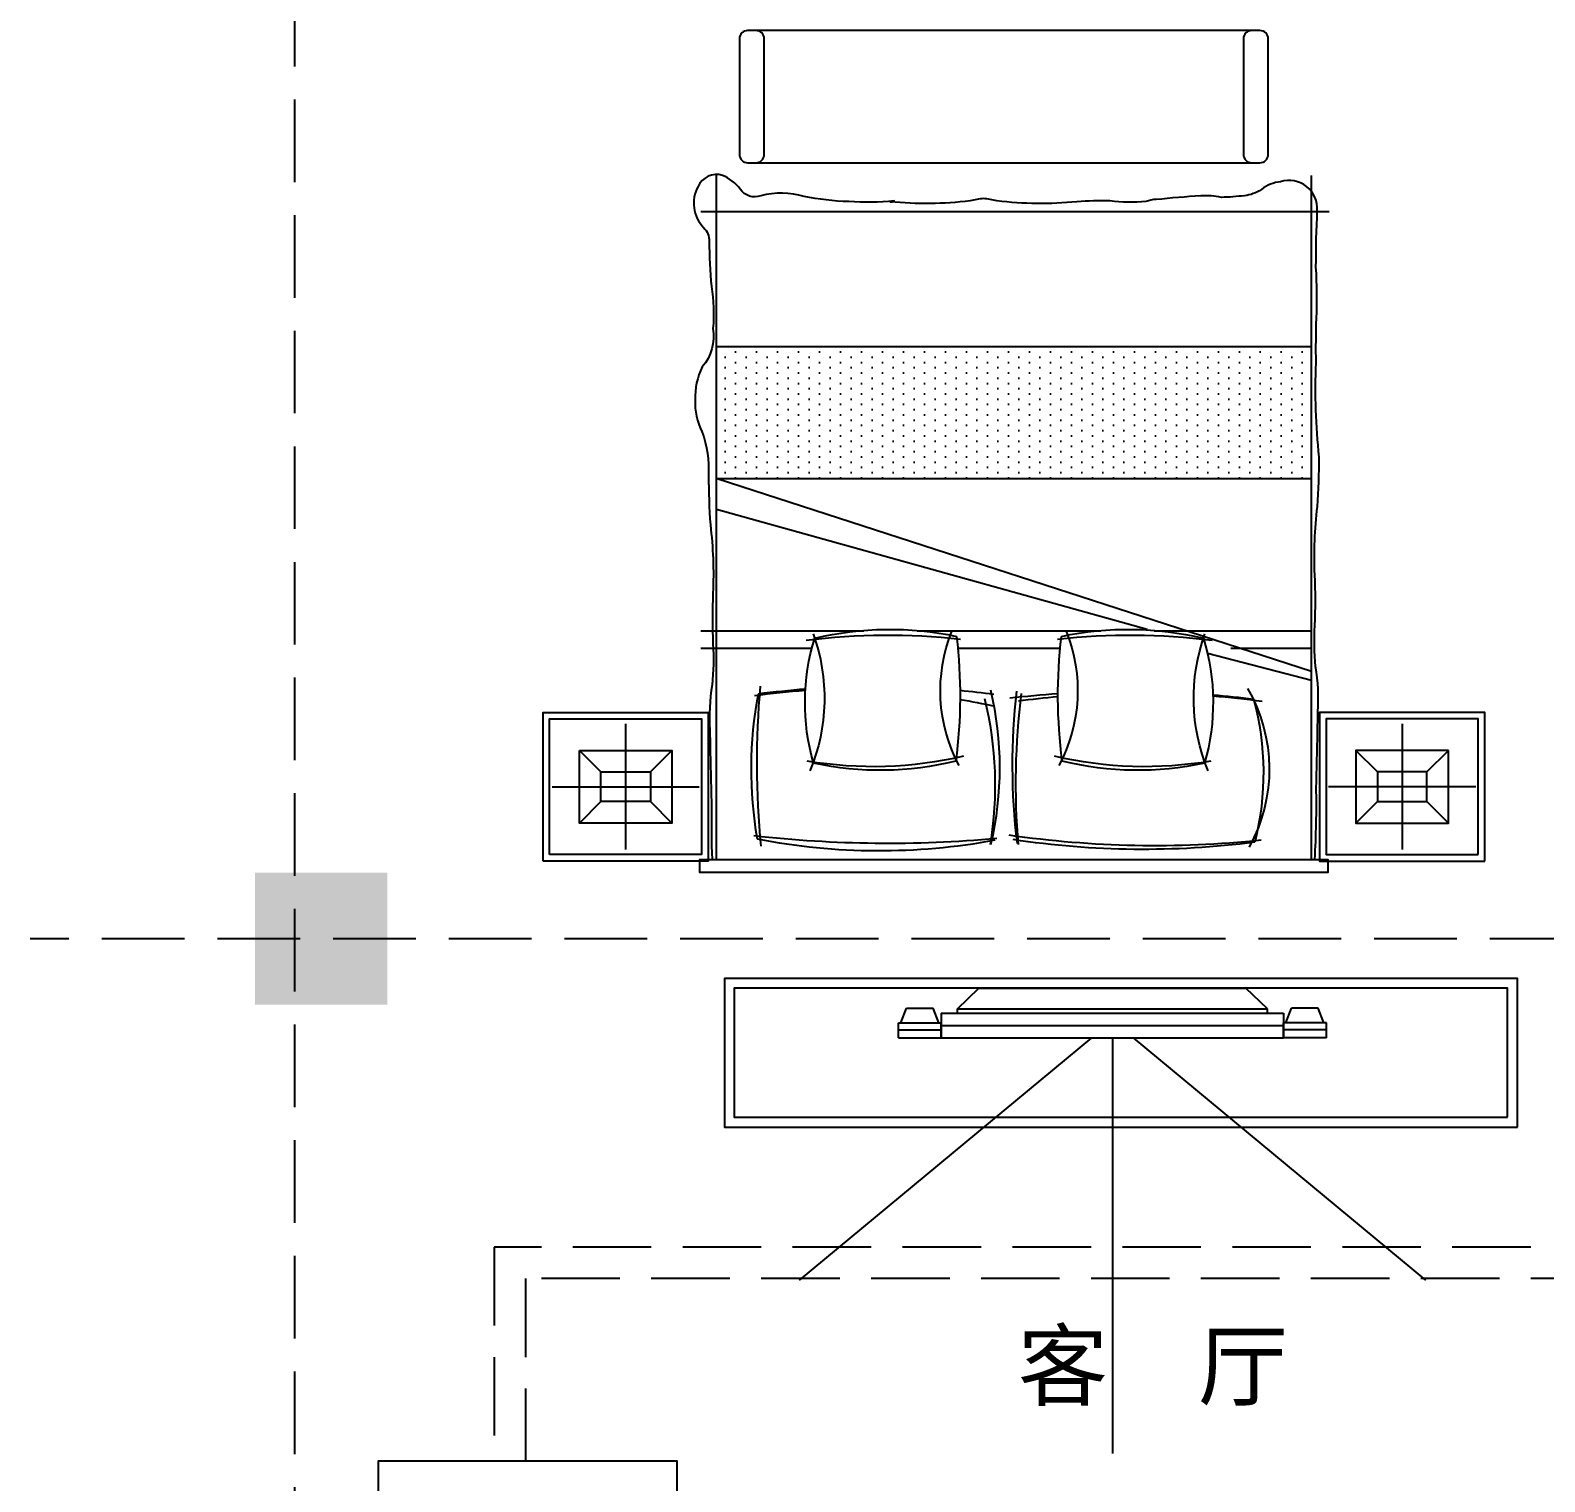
# Model space of a CAD drawing. Header units: millimetres. Extents: x -807114 to 146922, y -468455 to -61603.
# Drawn here: x -329298 to -324716, y -227757 to -223364 of the extents above; entities that cross this region are included whole.
import ezdxf

# ---------------------------------------------------------------- set-up
doc = ezdxf.new("R2010")
doc.units = ezdxf.units.MM
doc.header["$LTSCALE"] = 1000
doc.linetypes.add('DASH', pattern=[0.35, 0.25, -0.1])
for name, color, linetype in [('002FF平面家私', 51, 'Continuous'), ('002FF平面绿化', 86, 'Continuous'), ('FF-FIXT', 31, 'Continuous'), ('FF-FURN', 51, 'Continuous'), ('FF-活动家具', 51, 'Continuous'), ('KL截面', 30, 'Continuous'), ('P-活动家具', 134, 'Continuous'), ('建-轴', 1, 'Continuous')]:
    doc.layers.add(name, color=color, linetype=linetype)
doc.styles.add('D', font='simhei.ttf', dxfattribs={"width": 0.75, "height": 7})

# ---------------------------------------------------------------- blocks, each defined once
blk = doc.blocks.new('1800X2000床A')
at = {"linetype": 'Continuous'}
h = blk.add_hatch(dxfattribs=at)
h.set_pattern_fill('DOTS', color=57, scale=20, angle=90, style=0)
h.set_pattern_definition([(90, (-37064.08, -174013.955), (-31.75, 15.875), [0, -31.75])])
h.paths.add_polyline_path([(-900, -571.6), (-900, -171.6), (900, -171.6), (900, -571.6)])
for p, q in [((-900, 980), (-900, -1090.1)), ((900, 980), (900, -1090.1)), ((953.8, -980), (-946.7, -980))]:
    blk.add_line(p, q, dxfattribs=at)
at = {"color": 57, "linetype": 'Continuous'}
for p, q in [((900, 438.2), (585.8, 356.9)), ((900, 411.4), (-897.3, -171.6)), ((-946.7, 340.4), (-611.1, 340.4)), ((-169.7, 340.4), (140.3, 340.4)), ((656.5, 340.4), (900, 340.4)), ((-453.9, 289.6), (-946.7, 289.6)), ((402.8, 283.8), (-900, -78.9)), ((263.2, 289.6), (-292.6, 289.6)), ((900, 289.6), (424.5, 289.6)), ((900, -171.6), (-900, -171.6)), ((900, -571.6), (-900, -571.6))]:
    blk.add_line(p, q, dxfattribs=at)
at = {"linetype": 'Continuous'}
blk.add_lwpolyline([(-950, 1020), (-950, 980), (950, 980), (950, 1020), (-950, 1020), (-950, 980)], dxfattribs=at)
at = {"color": 53, "linetype": 'Continuous'}
for points in [[(914.4, -522.6, 0.011501), (915.4, -658.1, -0.027887), (914.1, -811.9, 0.011645), (918.1, -983.7, -0.522577), (807.1, -1071, -0.144021), (749, -1047.2, 0.120265), (697.5, -1028.7, 0.023323), (627.9, -1023.4, -0.068959), (565.4, -1028.2, -0.011626), (430.6, -1016.8, -0.119793), (399.6, -1010.6, 0.046791), (290.8, -1012.6, -0.023628), (190.8, -1010.5, 0.055897), (-51.3, -1012.9, -0.053528), (-91.8, -1019.8, -0.053528), (-132.3, -1012.9, 0.055897), (-374.4, -1010.5, -0.187873), (-362, -1012.6, 0.036947), (-499.8, -1010.6, 0.036442), (-634.8, -1025.7, -0.141351), (-765.6, -1028.2, 0.342539), (-828.1, -1048.6, -0.123892), (-881.4, -1090, -0.37589), (-955.7, -1056.7, -0.329446), (-938.7, -931.9, 0.211134), (-921.8, -890.9, -0.024888), (-915.1, -753.9, 0.06219), (-910.4, -626.7, 0.218233), (-943, -510.5, -0.123513), (-964.3, -410.6, -0.129887), (-943.7, -314.7, 0.095063), (-923.8, -182.3, -0.016498), (-918.2, -32.3, 0.039412), (-910.4, 173.7, -0.025508), (-910.4, 327.9, 0.038458), (-913, 451.6, -0.058958), (-919.7, 588.7, -0.00267), (-914.9, 817.2, -0.013848), (-913.2, 980, -0.011292)], [(910.6, 980, -0.018567), (914.9, 761.8, -0.00267), (919.7, 533.2, -0.058958), (913, 396.2, 0.038458), (910.4, 272.5, -0.025508), (910.4, 118.3, 0.039412), (918.2, -87.7, -0.016498), (923.8, -237.7)], [(923.8, -237.7, 0.037552), (914.4, -522.6)]]:
    blk.add_lwpolyline(points, format="xyb", dxfattribs=at)
for centre, radius, start, end in [((443.9, 707.1), 1238, 170.1485, 190.6384), ((-407.9, -972.7), 1927.1, 79.5219, 101.0093), ((-1061.9, 702.8), 1018.5, 346.621, 13.2374), ((1936.5, 695.7), 1940.4, 173.0204, 186.6449), ((391.7, -1691.8), 2641.6, 82.6669, 98.5823), ((285.3, 706.9), 487.3, 329.872, 28.9386), ((29.9, 505.6), 661.9, 163.9263, 197.1409), ((-404.9, -238.2), 948.7, 76.0297, 102.2512), ((375.5, -238.2), 948.7, 77.7488, 103.9703), ((-59.2, 505.6), 661.9, 342.8591, 16.0737), ((-1667.9, 484.6), 1505.1, 353.1514, 7.5533), ((1638.5, 484.6), 1505.1, 172.4467, 186.8486), ((-372, 3643.3), 3190, 262.7818, 265.3485), ((-472, 3643.3), 3190, 275.562, 277.4104), ((393, 3966.4), 3498.4, 263.3537, 265.7442), ((293, 3966.4), 3498.4, 275.0712, 277.0989), ((-376.1, 1254.1), 970.4, 256.4986, 282.0521), ((346.7, 1254.1), 970.4, 257.9479, 283.5014)]:
    blk.add_arc(centre, radius, start, end, dxfattribs=at)
at = {"color": 59, "linetype": 'Continuous'}
for centre, radius, start, end in [((-379.1, -2731.9), 3663.7, 84.876, 96.3909), ((1853.5, 686.6), 2630.3, 174.4826, 185.0365), ((-1148.5, 754.9), 1091.3, 346.1307, 9.5201), ((427.2, -2159.9), 3098.6, 84.0575, 98.1925), ((2200.9, 750.7), 2194.7, 175.1743, 187.1461), ((-109.7, 718.3), 864.5, 345.0144, 14.054), ((-426.1, -501), 1200.4, 76.8202, 99.5534), ((-1146.4, 492.4), 573.1, 340.1161, 22.5374), ((259, 469.5), 481.3, 151.9201, 201.9524), ((396.7, -501), 1200.4, 80.4466, 103.1798), ((-288.4, 469.5), 481.3, 338.0476, 28.0799), ((1117, 492.4), 573.1, 157.4626, 199.8839), ((-561.2, 2818.8), 2357, 279.7319, 282.3002), ((-461.2, 2818.8), 2357, 262.1069, 265.8698), ((429.7, 3708.3), 3234.9, 262.6102, 264.7442), ((329.7, 3708.3), 3234.9, 274.8347, 277.4934), ((-382.6, 2242.4), 1941.4, 262.7128, 276.541), ((353.3, 2242.4), 1941.4, 263.459, 277.2872)]:
    blk.add_arc(centre, radius, start, end, dxfattribs=at)
blk = doc.blocks.new('4afafaf2f2')
at = {"color": 59, "linetype": 'Continuous'}
for p, q in [((2143430.6, -977614.7), (2143430.6, -977169.2)), ((2143620.6, -977392), (2143240.6, -977392))]:
    blk.add_line(p, q, dxfattribs=at)
at = {"color": 57, "linetype": 'Continuous'}
for p, q in [((2143385.6, -977317), (2143320.6, -977252)), ((2143475.6, -977317), (2143540.6, -977252)), ((2143385.6, -977467), (2143320.6, -977532)), ((2143475.6, -977467), (2143540.6, -977532))]:
    blk.add_line(p, q, dxfattribs=at)
for points in [[(2143225.6, -977622), (2143635.6, -977622), (2143635.6, -977162), (2143225.6, -977162)], [(2143475.6, -977467), (2143475.6, -977317), (2143385.6, -977317), (2143385.6, -977467)]]:
    blk.add_lwpolyline(points, close=True, dxfattribs=at)
at = {"layer": 'FF-FURN'}
for points in [[(2143205.6, -977642), (2143655.6, -977642), (2143655.6, -977142), (2143205.6, -977142)], [(2143540.6, -977532), (2143540.6, -977252), (2143320.6, -977252), (2143320.6, -977532)]]:
    blk.add_lwpolyline(points, close=True, dxfattribs=at)
blk = doc.blocks.new('角几A')
at = {"color": 0, "linetype": 'Continuous'}
blk.add_lwpolyline([(800, 278.1, 0.414214), (775, 303.1), (-775, 303.1, 0.414214), (-800, 278.1), (-800, -71.9, 0.414214), (-775, -96.9), (775, -96.9, 0.414214), (800, -71.9)], format="xyb", close=True, dxfattribs=at)
at = {"color": 57, "linetype": 'Continuous'}
for points in [[(-750, -96.9, 0.414214), (-725, -71.9), (-725, 278.1, 0.414214), (-750, 303.1)], [(750, 303.1, 0.414214), (725, 278.1), (725, -71.9, 0.414214), (750, -96.9)]]:
    blk.add_lwpolyline(points, format="xyb", dxfattribs=at)
blk = doc.blocks.new('A$C4E414838')
at = {"layer": 'P-活动家具'}
for p, q in [((-334.4, 50.6), (-269.7, 112.6)), ((-269.7, 112.6), (538.8, 112.6)), ((603.5, 50.6), (538.8, 112.6)), ((-505.8, 7.6), (-488.6, 52.6)), ((-488.6, 52.6), (-407.4, 52.6)), ((-390.1, 7.6), (-407.4, 52.6)), ((-334.4, 50.6), (603.5, 50.6)), ((-334.4, 37.6), (-334.4, 50.6)), ((603.5, 37.6), (603.5, 50.6)), ((659.2, 7.6), (676.4, 52.6)), ((757.6, 52.6), (676.4, 52.6)), ((774.9, 7.6), (757.6, 52.6)), ((-513, -37.4), (-513, 7.6)), ((-513, 7.6), (-383, 7.6)), ((-383, 37.6), (652, 37.6)), ((-383, 37.6), (-383, -37.4)), ((-383, -37.4), (-383, 7.6)), ((652, 37.6), (652, -37.4)), ((652, -37.4), (652, 7.6)), ((782, 7.6), (652, 7.6)), ((782, -37.4), (782, 7.6)), ((-513, -13.7), (-383, -13.7)), ((-513, -37.4), (-383, -37.4)), ((-383, -37.4), (652, -37.4)), ((782, -13.7), (652, -13.7)), ((782, -37.4), (652, -37.4))]:
    blk.add_line(p, q, dxfattribs=at)
at = {"layer": 'P-活动家具', "color": 250}
for p, q in [((-383, 0), (652, 0)), ((71.4, -37.4), (-813.4, -770.6)), ((134.5, -37.4), (134.5, -1295.7)), ((197.7, -37.4), (1082.5, -770.6))]:
    blk.add_line(p, q, dxfattribs=at)
blk = doc.blocks.new('A$C5DEE2E47')
blk.add_ellipse((-5.4, 8.1), major_axis=(-5.36, 8.09), ratio=0.811254, start_param=1.570796326771091, end_param=7.853981633950678)
blk.add_open_spline([(103.7, 105.7), (109.8, 106.7), (121.2, 108.7), (116.2, 89.2), (97.1, 88.4), (107.4, 68.9), (122.4, 74.7), (133.9, 86.5), (145.4, 74.4), (143.4, 61.7), (158.4, 47.1), (174.4, 63.4), (190.4, 44.2), (179.1, 27.8), (167.7, 15.9), (157.8, 10.6), (141.2, 14.2), (149.1, -12.3), (162.5, -13.1), (176.3, -14.7), (169.5, -30.7), (158.6, -38.5), (139.9, -33.1), (140.4, -52.1), (154.6, -59.1), (169.7, -65.9), (173.5, -83.8), (175.7, -93.8), (177.6, -108.2), (161.9, -108.6), (143.7, -101.8), (149.5, -132.9), (130.7, -135.9), (123.8, -131.7), (121.6, -121), (98.4, -112.2), (87.5, -132.9), (84.7, -148.6), (69.4, -154), (64.9, -141.5), (42.9, -130.2), (55.8, -183), (23.6, -178), (0.4, -171.4), (8.8, -156.9), (-7.9, -153.1), (-16.7, -170.5), (-40.9, -158.7), (-31, -137.9), (-57.5, -138.9), (-66.8, -155), (-72.6, -169.3), (-87.4, -181.5), (-96.6, -157.3), (-91.6, -130.2), (-122, -140.2), (-117.9, -170.6), (-160.8, -120.5), (-116.6, -116.7), (-152.3, -88.5), (-126, -62.9), (-160.3, -40.8), (-119.3, -39.7), (-118.2, -14), (-129.6, -10), (-143.8, -11.4), (-141, 13.9), (-118.1, 4.9), (-134.5, 35.6), (-143.7, 13.2), (-161.7, 40.7), (-141.7, 50.9), (-128.6, 49.3), (-105.9, 38.3), (-111.3, 54.6), (-117.8, 64.5), (-135.5, 70.1), (-139.8, 97.8), (-110.5, 103), (-96.2, 86.3), (-73.6, 70), (-60.3, 91.9), (-81.2, 105), (-102, 143.3), (-50.9, 144.8), (-58, 113), (-30.5, 126.2), (-26.6, 94.4), (-2.9, 120.5), (-20.4, 153.7), (2.2, 147.1), (11.9, 146.5), (21.9, 139.1), (18.8, 123.5), (34.2, 113.2), (47.8, 122), (41.2, 136.9), (38.2, 150.9), (54.5, 161.3), (54.2, 146.3), (62.3, 155), (68.1, 139.7), (80.2, 130.3), (115.4, 145.2), (90.7, 110.1), (102, 106.3), (103.7, 105.7)], degree=3, knots=[0, 0, 0, 0, 9.112055, 16.966086, 26.42102, 35.589222, 42.611791, 54.32361, 60.655481, 68.559123, 78.570375, 90.891204, 99.17502, 115.742623, 122.073472, 131.887915, 136.363995, 149.536773, 159.774935, 163.70099, 172.349554, 181.804465, 190.626496, 200.4448, 204.169877, 220.944295, 228.8966, 237.678452, 242.156268, 253.567872, 258.295371, 276.075067, 284.853231, 287.33659, 290.957383, 304.838785, 321.027806, 327.359702, 335.308723, 343.592486, 349.214235, 374.739973, 388.8945, 402.552993, 407.281877, 412.400958, 426.028724, 437.840816, 446.79644, 456.805408, 471.910092, 481.243644, 487.929344, 501.814103, 514.986881, 530.317627, 535.871551, 561.269163, 571.720895, 588.80231, 609.622156, 620.624706, 639.226195, 650.942408, 654.10785, 661.95996, 673.375664, 679.58282, 692.637338, 697.027106, 712.362943, 718.251999, 734.651492, 743.297613, 749.444896, 758.093442, 768.026922, 782.345086, 796.360043, 810.145073, 826.709698, 836.04325, 845.083858, 869.870443, 888.546448, 898.799017, 910.380008, 922.952802, 933.66939, 955.623336, 963.951405, 968.678861, 975.536575, 984.318427, 996.130443, 1000.857898, 1011.432607, 1021.44519, 1028.337156, 1033.238648, 1036.149665, 1043.15921, 1053.72393, 1067.894535, 1085.839821, 1089.114813, 1089.114813, 1089.114813, 1089.114813])
blk = doc.blocks.new('A$C4FFD0694')
at = {"ltscale": 3}
for p, q in [((263, 258.4), (-322.8, -178.2)), ((315.6, 187.9), (263, 258.4)), ((346, 210.6), (315.6, 187.9)), ((346, 210.6), (652.7, -200.9)), ((-322.8, -178.2), (-268.6, -251)), ((-268.6, -251), (-299, -273.7)), ((6, -682.9), (-299, -273.7))]:
    blk.add_line(p, q, dxfattribs=at)
at = {"color": 55, "ltscale": 0.106667}
for p, q in [((315.6, 187.9), (619.7, -220.1)), ((33.9, -656.8), (-268.6, -251))]:
    blk.add_line(p, q, dxfattribs=at)
at = {"extrusion": (0, 0, -1)}
blk.add_ellipse((275.1, -369.2), major_axis=(-26.8, 412.5), ratio=1, start_param=1.216396, end_param=3.91536, dxfattribs=at)
at = {"color": 55, "ltscale": 0.106667, "extrusion": (0, 0, -1)}
blk.add_ellipse((275.1, -369.2), major_axis=(-25.2, 374.6), ratio=1, start_param=1.229821, end_param=3.906851, dxfattribs=at)
blk = doc.blocks.new('QBLOCK2015052802095709')
at = {"color": 250}
for p, q in [((0, 237.7), (0, -237.7)), ((237.7, 0), (-237.7, 0))]:
    blk.add_line(p, q, dxfattribs=at)
at = {"color": 12, "linetype": 'Continuous'}
blk.add_circle((0, 0), 184.8, dxfattribs=at)
at = {"color": 250}
blk.add_circle((0, 0), 132, dxfattribs=at)
at = {"layer": '002FF平面家私'}
blk.add_circle((0, 0), 325, dxfattribs=at)
at = {"layer": '002FF平面家私', "color": 251}
blk.add_circle((0, 0), 300, dxfattribs=at)
blk = doc.blocks.new('QBLOCK2015052802110796')
at = {"color": 57}
for points in [[(-274.6, 450), (-175, 450), (-175, 1250), (-274.6, 1250)], [(-274.6, -400), (-175, -400), (-175, 400), (-274.6, 400)], [(-274.6, -1250), (-175, -1250), (-175, -450), (-274.6, -450)]]:
    blk.add_lwpolyline(points, close=True, dxfattribs=at)
at = {"layer": 'FF-活动家具', "linetype": 'Continuous'}
for p, q in [((-150, 425), (-950, 425)), ((-150, -425), (-950, -425))]:
    blk.add_line(p, q, dxfattribs=at)
blk.add_lwpolyline([(-950, -1425), (-950, 1425), (0, 1425), (0, -1425)], close=True, dxfattribs=at)
blk.add_lwpolyline([(-750, 1425), (-750, 1275), (-150, 1275), (-150, -1275), (-750, -1275), (-750, -1425)], dxfattribs=at)
blk = doc.blocks.new('A$C60CD65C3')
at = {"color": 55, "ltscale": 0.106667}
for p, q in [((0, 165.8), (-328.5, 147.4)), ((-328.5, 147.4), (-275.5, -55.2)), ((0, -165.8), (0, 165.8)), ((-316.2, -150.4), (-289.7, 119.3)), ((0, -165.8), (-316.2, -150.4))]:
    blk.add_line(p, q, dxfattribs=at)
blk = doc.blocks.new('QBLOCK2015052802111053')
at = {"layer": 'FF-活动家具', "color": 55, "ltscale": 0.106667}
for p, q in [((-779.9, 733.6), (-663.4, 809.4)), ((-663.4, 809.4), (-506.3, 539.6)), ((-451.1, 539.4), (-637.2, 693)), ((-745.5, 300.8), (-451.1, 539.4)), ((-804.8, 382.9), (-745.5, 300.8))]:
    blk.add_line(p, q, dxfattribs=at)
at = {"layer": 'FF-活动家具', "linetype": 'Continuous'}
blk.add_lwpolyline([(0, 0), (-2100, 0), (-2100, 950), (0, 950)], close=True, dxfattribs=at)
blk.add_lwpolyline([(0, 750), (-150, 750), (-150, 150), (-1450, 150), (-1450, 0)], dxfattribs=at)
at = {"layer": 'FF-活动家具', "xscale": 1.151999999997793, "yscale": 1.151999999997793, "zscale": 1.151999999997793, "rotation": 215.817173685581}
blk.add_blockref('A$C60CD65C3', (-1018, 455.7), dxfattribs=at)
blk = doc.blocks.new('TAB-650x650')
at = {"color": 59, "linetype": 'ByBlock'}
for p, q in [((337.1, 318), (110.4, 448.9)), ((312.9, 318), (539.6, 448.9)), ((325, 339), (325, 77.2))]:
    blk.add_line(p, q, dxfattribs=at)
at = {"color": 0, "linetype": 'ByBlock'}
for p, q in [((150.1, 426), (113.2, 447.3)), ((499.9, 426), (536.8, 447.3)), ((325, 123), (325, 80.4))]:
    blk.add_line(p, q, dxfattribs=at)
blk.add_lwpolyline([(0, 0), (0, 650), (650, 650), (650, 0)], close=True)
at = {"color": 59, "linetype": 'ByBlock'}
blk.add_lwpolyline([(40, 40), (40, 610), (610, 610), (610, 40)], close=True, dxfattribs=at)
at = {"color": 53, "linetype": 'ByBlock'}
blk.add_ellipse((325, 325), major_axis=(-0.1, 210), ratio=1, start_param=4.711821, end_param=10.995006, dxfattribs=at)
at = {"color": 59, "linetype": 'ByBlock'}
blk.add_ellipse((325, 325), major_axis=(-2.3, 182), ratio=1, start_param=4.699778494000527, end_param=10.98296380118011, dxfattribs=at)
at = {"color": 55, "linetype": 'ByBlock'}
blk.add_ellipse((325, 325), major_axis=(-0.7, 77), ratio=1, start_param=4.702845, end_param=10.98603, dxfattribs=at)
blk = doc.blocks.new('dadafgafg')
at = {"layer": 'FF-活动家具', "color": 136, "linetype": 'DASH'}
for points in [[(1630548.3, -620684.4), (1630126.6, -620684.4), (1630126.6, -624684.4), (1630807.6, -624684.4)], [(1632274.2, -620684.4), (1632115, -620684.4)], [(1633276.6, -620684.4), (1633032.1, -620684.4)], [(1632907.6, -624684.4), (1633276.6, -624684.4)]]:
    blk.add_lwpolyline(points, dxfattribs=at)
at = {"layer": 'FF-活动家具', "color": 138, "linetype": 'DASH'}
for points in [[(1630556.4, -620784.4), (1630226.6, -620784.4), (1630226.6, -624584.4), (1630807.6, -624584.4)], [(1632230.9, -620784.4), (1632095.1, -620784.4)], [(1633277, -620784.4), (1633024, -620784.4)], [(1633626.6, -624244.6), (1633626.6, -624109.4)], [(1632907.6, -624584.4), (1633277, -624584.4)]]:
    blk.add_lwpolyline(points, dxfattribs=at)
at = {"layer": 'FF-活动家具', "linetype": 'Continuous'}
blk.add_lwpolyline([(1631290.2, -621884.4), (1631290.2, -623484.4), (1632290.2, -623484.4), (1632290.2, -621884.4)], close=True, dxfattribs=at)
at = {"layer": 'FF-活动家具', "color": 59}
blk.add_lwpolyline([(1631325.2, -621919.4), (1631325.2, -623449.4), (1632255.2, -623449.4), (1632255.2, -621919.4)], close=True, dxfattribs=at)
at = {"layer": '002FF平面绿化', "extrusion": (0, 0, -1), "xscale": -2.25, "yscale": 2.25, "zscale": -2.25}
blk.add_blockref('A$C5DEE2E47', (-1631784.1, -622659.9), dxfattribs=at)
at = {"layer": 'FF-活动家具', "extrusion": (0, 0, -1), "yscale": 0.9022277227816243}
for p, xscale, zscale, rotation in [((-1631085.7, -621090.5), -0.9022277227816243, -0.9022277227816243, 193.2584690426102), ((-1632494.8, -621090.5), 0.9022277227816243, -0.9022277227665052, 166.7415309573899)]:
    blk.add_blockref('A$C4FFD0694', p, dxfattribs=dict(at, xscale=xscale, zscale=zscale, rotation=rotation))
at = {"layer": 'FF-活动家具', "xscale": -1, "rotation": 180}
blk.add_blockref('QBLOCK2015052802095709', (1631790.2, -620672), dxfattribs=at)
at = {"layer": 'FF-活动家具', "rotation": 180}
blk.add_blockref('TAB-650x650', (1633926.6, -620475.2), dxfattribs=at)
at = {"layer": 'FF-活动家具'}
for name, p in [('QBLOCK2015052802110796', (1634026.6, -622684.4)), ('QBLOCK2015052802111053', (1632907.6, -625053))]:
    blk.add_blockref(name, p, dxfattribs=at)
at = {"layer": 'FF-活动家具', "xscale": -1}
blk.add_blockref('TAB-650x650', (1633926.6, -624893.7), dxfattribs=at)

msp = doc.modelspace()

# ---------------------------------------------------------------- hatches: boundary and pattern name
h = msp.add_hatch(color=251)
h.dxf.hatch_style = 1
h.paths.add_polyline_path([(-328618, -225913.4), (-328218, -225913.4), (-328218, -226313.4), (-328618, -226313.4)])

# ---------------------------------------------------------------- linework, layer by layer
at = {"layer": 'FF-FIXT', "ltscale": 3}
msp.add_lwpolyline([(-324798.1, -226683.8), (-324798.1, -226233.4), (-327198, -226233.4), (-327198, -226683.8)], close=True, dxfattribs=at)
at = {"layer": 'FF-FIXT', "color": 252, "ltscale": 3}
msp.add_lwpolyline([(-324828.1, -226653.8), (-324828.1, -226263.4), (-327168, -226263.4), (-327168, -226653.8)], close=True, dxfattribs=at)
at = {"layer": '建-轴', "linetype": 'DASH'}
for p, q in [((-328498, -231873.4), (-328498, -217313.4)), ((-323581.5, -226113.4), (-329298, -226113.4))]:
    msp.add_line(p, q, dxfattribs=at)

# ---------------------------------------------------------------- block references
at = {"xscale": -1, "rotation": 270}
msp.add_blockref('4afafaf2f2', (649895.3, -2369084.1), dxfattribs=at)
at = {"rotation": 90.00000000000014}
msp.add_blockref('4afafaf2f2', (-1302539.3, -2369084.1), dxfattribs=at)
at = {"xscale": 0.9504, "yscale": 0.9504, "zscale": 0.9504, "rotation": 270.0000000000002}
msp.add_blockref('dadafgafg', (265805.8, 1322225.5), dxfattribs=at)
at = {"layer": 'FF-FURN'}
msp.add_blockref('角几A', (-326352.5, -223668.1), dxfattribs=at)
at = {"layer": 'FF-FURN', "xscale": -1, "rotation": 180}
msp.add_blockref('1800X2000床A', (-326322, -224893.4), dxfattribs=at)
at = {"layer": 'P-活动家具'}
msp.add_blockref('A$C4E414838', (-326158.6, -226376), dxfattribs=at)

# ---------------------------------------------------------------- texts
at = {"layer": 'KL截面', "linetype": 'ByBlock', "style": 'D'}
msp.add_text(' 客  厅', height=200, dxfattribs=at).set_placement((-326446.2, -227505.6))

doc.saveas('drawing.dxf')
